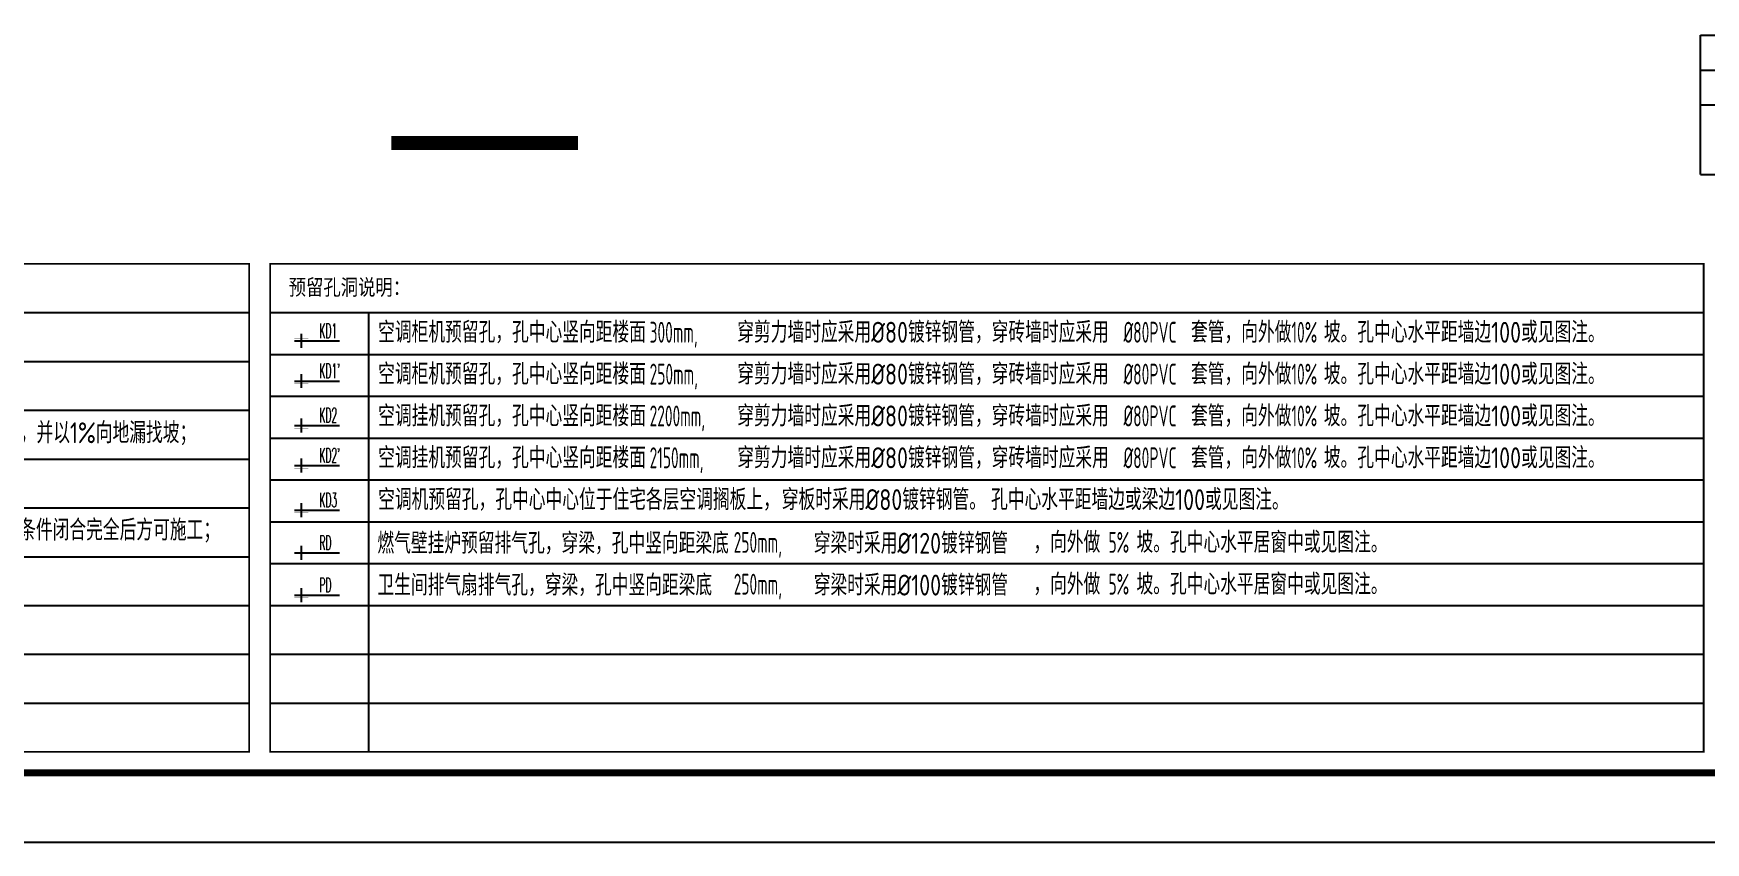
# Model space of a CAD drawing. Extents: x -518115 to 790560, y -210384 to 1628073.
# Drawn here: x 436923 to 460901, y 256415 to 268020 of the extents above; entities that cross this region are included whole.
import ezdxf

# ---------------------------------------------------------------- set-up
doc = ezdxf.new("R2010")
doc.units = 0
doc.header["$LTSCALE"] = 1000
doc.header["$MEASUREMENT"] = 0
doc.linetypes.add('DASH', pattern=[0.35, 0.25, -0.1])
for name, color, linetype in [('C-Sheet-图框', 101, 'Continuous'), ('DIM_LEAD', 3, 'Continuous'), ('PUB_TEXT', 4, 'Continuous'), ('图框', 140, 'Continuous'), ('机电标识类', 1, 'Continuous')]:
    doc.layers.add(name, color=color, linetype=linetype)
doc.layers.add('yichutu', color=7, linetype='Continuous', true_color=0xffffff, plot=False)
doc.layers.add('平面-空调室内机', color=176, linetype='Continuous', lineweight=9)
doc.layers.add('空调', color=76, linetype='Continuous', lineweight=13)
doc.styles.add('_TCH_DIM', font='SIMPLEX.shx', dxfattribs={"width": 0.7, "bigfont": 'GBCBIG.shx'})
doc.styles.add('宋体', font='', dxfattribs={"height": 50})
doc.styles.add('房间名称', font='TSSDENG', dxfattribs={"width": 0.8, "bigfont": 'HZTXT'})
doc.styles.get('宋体').set_extended_font_data('SimSun')

# ---------------------------------------------------------------- blocks, each defined once
blk = doc.blocks.new('dongkong')
blk.add_wipeout([(-603756, 210771), (-603756, 210571), (-603836, 210571), (-603836, 210771)])
at = {"layer": '机电标识类', "color": 250, "linetype": 'DASH', "ltscale": 400}
for p, q in [((-603796, 210771), (-603796, 210571)), ((-603896, 210671), (-603696, 210671))]:
    blk.add_line(p, q, dxfattribs=at)
at = {"layer": '空调', "color": 6, "linetype": 'DASH', "const_width": 2}
blk.add_lwpolyline([(-603756, 210771), (-603756, 210571), (-603836, 210571), (-603836, 210771)], close=True, dxfattribs=at)
blk = doc.blocks.new('yct-841-594-84100-59399.9999999999-100-1000.0')
at = {"color": 7, "true_color": 0xffffff}
blk.add_lwpolyline([(0, -3549), (80358, -3549), (80358, 0), (0, 0)], close=True, dxfattribs=at)
at = {"layer": 'yichutu', "color": 7, "true_color": 0xffffff}
blk.add_lwpolyline([(0, 0), (0, 59400), (84100, 59400), (84100, 0)], close=True, dxfattribs=at)
blk = doc.blocks.new('TK')
at = {"layer": '图框'}
blk.add_lwpolyline([(465375, 548714), (549475, 548714), (549475, 489314), (465375, 489314)], close=True, dxfattribs=at)
blk.add_lwpolyline([(465375, 548714), (549475, 548714), (549475, 489314), (465375, 489314)], close=True, dxfattribs=at)
at = {"layer": '图框', "const_width": 100}
blk.add_lwpolyline([(548475, 490314), (548475, 547714), (467875, 547714), (467875, 490314)], close=True, dxfattribs=at)

msp = doc.modelspace()

# ---------------------------------------------------------------- linework, layer by layer
for p, q in [((460828.7, 267994.4), (467435.5, 267994.4)), ((460828.7, 265994.4), (460828.7, 267994.4)), ((460828.7, 267494.4), (467435.5, 267494.4)), ((460828.7, 267494.4), (467435.5, 267494.4)), ((460828.7, 266994.4), (467435.5, 266994.4)), ((460828.7, 265994.4), (467435.5, 265994.4))]:
    msp.add_line(p, q)
at = {"color": 5, "linetype": 'DASH', "ltscale": 2, "const_width": 200}
msp.add_lwpolyline([(444730.9, 266449.6), (442057.2, 266449.6)], dxfattribs=at)
at = {"layer": 'C-Sheet-图框', "color": 0}
for p, q in [((422901, 264015.2), (440017.9, 264015.2)), ((440317.9, 264015.2), (460874, 264015.2)), ((441729.3, 264015.2), (441729.3, 257715.2)), ((422901, 263315.2), (440017.9, 263315.2)), ((422901, 262615.2), (440017.9, 262615.2)), ((422901, 261915.2), (440017.9, 261915.2)), ((422901, 261215.2), (440017.9, 261215.2)), ((422901, 260515.2), (440017.9, 260515.2)), ((422901, 259815.2), (440017.9, 259815.2)), ((422901, 259115.2), (440017.9, 259115.2)), ((440317.9, 259115.2), (460874, 259115.2)), ((422901, 258415.2), (440017.9, 258415.2)), ((440317.9, 258415.2), (460874, 258415.2))]:
    msp.add_line(p, q, dxfattribs=at)
at = {"layer": 'C-Sheet-图框', "color": 0, "const_width": 24}
for points in [[(422901, 257715.2), (422901, 264715.2), (440017.9, 264715.2), (440017.9, 257715.2)], [(440317.9, 257715.2), (440317.9, 264715.2), (460874, 264715.2), (460874, 257715.2)]]:
    msp.add_lwpolyline(points, close=True, dxfattribs=at)

# ---------------------------------------------------------------- texts
at = {"layer": 'DIM_LEAD', "color": 7, "style": '_TCH_DIM', "width": 0.458824}
for s, p in [('KD1', (441023.8, 263651.4)), ("KD1'", (441023.8, 263076.2)), ('KD2', (441023.8, 262439.9)), ("KD2'", (441023.8, 261865.5)), ('KD3', (441023.8, 261224.9)), ('RD', (441023.8, 260611.9)), ('PD', (441023.8, 260006))]:
    msp.add_text(s, height=208.25, dxfattribs=at).set_placement(p)
at = {"layer": 'PUB_TEXT', "color": 2}
for s, height, style, width, p in [('预留孔洞说明：', 227.85, '宋体', 0.8, (440583.6, 264266.6)), ('300mm,', 300, '房间名称', 0.56, (445759.3, 263583.6)), ('250mm,', 300, '房间名称', 0.56, (445759.3, 262983.6)), ('2200mm,', 300, '房间名称', 0.56, (445759.3, 262383.6)), ('2150mm,', 300, '房间名称', 0.56, (445759.3, 261783.6)), ('250mm,', 300, '房间名称', 0.56, (446965, 260570.7)), ('250mm,', 300, '房间名称', 0.56, (446965, 259970.7))]:
    msp.add_text(s, height=height, dxfattribs=dict(at, style=style, width=width)).set_placement(p)
at = {"layer": 'PUB_TEXT', "style": '房间名称'}
for s, width, p in [('空调柜机预留孔，孔中心竖向距楼面', 0.8, (441866.2, 263583.6)), ('穿剪力墙时应采用%%C80镀锌钢管，穿砖墙时应采用', 0.8, (447016, 263583.6)), ('%%c80PVC', 0.56, (452555, 263583.6)), ('套管，向外做', 0.8, (453523, 263583.6)), ('10%%%', 0.56, (454963, 263583.6)), ('坡。孔中心水平距墙边100或见图注。', 0.8, (455427, 263583.6)), ('空调柜机预留孔，孔中心竖向距楼面', 0.8, (441866.2, 262983.6)), ('穿剪力墙时应采用%%C80镀锌钢管，穿砖墙时应采用', 0.8, (447016, 262983.6)), ('%%c80PVC', 0.56, (452555, 262983.6)), ('套管，向外做', 0.8, (453523, 262983.6)), ('10%%%', 0.56, (454963, 262983.6)), ('坡。孔中心水平距墙边100或见图注。', 0.8, (455427, 262983.6)), ('空调挂机预留孔，孔中心竖向距楼面', 0.8, (441866.2, 262383.6)), ('穿剪力墙时应采用%%C80镀锌钢管，穿砖墙时应采用', 0.8, (447016, 262383.6)), ('%%c80PVC', 0.56, (452555, 262383.6)), ('套管，向外做', 0.8, (453523, 262383.6)), ('10%%%', 0.56, (454963, 262383.6)), ('坡。孔中心水平距墙边100或见图注。', 0.8, (455427, 262383.6)), ('混凝土，管道井待管道安装后方封闭楼板及管井门，井内粉刷，水管井内设地漏，并以1%%%向地漏找坡；', 0.8, (428326.9, 262142.3)), ('空调挂机预留孔，孔中心竖向距楼面', 0.8, (441866.2, 261783.6)), ('穿剪力墙时应采用%%C80镀锌钢管，穿砖墙时应采用', 0.8, (447016, 261783.6)), ('%%c80PVC', 0.56, (452555, 261783.6)), ('套管，向外做', 0.8, (453523, 261783.6)), ('10%%%', 0.56, (454963, 261783.6)), ('坡。孔中心水平距墙边100或见图注。', 0.8, (455427, 261783.6)), ('空调机预留孔，孔中心中心位于住宅各层空调搁板上，', 0.8, (441866.2, 261183.6)), ('穿板时采用%%C80镀锌钢管。', 0.8, (447654.1, 261183.6)), ('孔中心水平距墙边或梁边100或见图注。', 0.8, (450655.4, 261183.6)), ('剪力墙、柱尺寸详见结构施工图；与水、电、暖等设备工种有关的留孔，预埋构件须参阅各工种施工图，确保各工种施工图条件闭合完全后方可施工；', 0.8, (423758.9, 260747.1)), ('燃气壁挂炉预留排气孔，穿梁，孔中竖向距梁底', 0.8, (441855.7, 260557.6)), ('穿梁时采用%%C120镀锌钢管', 0.8, (448112.4, 260557.6)), ('，向外做', 0.8, (451262, 260570.7)), ('坡。孔中心水平居窗中或见图注。', 0.8, (452740.8, 260570.7)), ('5%%%', 0.56, (452339.8, 260570.7)), ('卫生间排气扇排气孔，穿梁，孔中竖向距梁底', 0.8, (441855.7, 259957.6)), ('穿梁时采用%%C100镀锌钢管', 0.8, (448112.4, 259957.6)), ('，向外做', 0.8, (451262, 259970.7)), ('5%%%', 0.56, (452339.8, 259970.7)), ('坡。孔中心水平居窗中或见图注。', 0.8, (452740.8, 259970.7))]:
    msp.add_text(s, height=300, dxfattribs=dict(at, width=width)).set_placement(p)

# ---------------------------------------------------------------- next in the draw order: block references
at = {"layer": '平面-空调室内机', "ltscale": 0.3, "xscale": -1, "rotation": 90}
for p in [(651435.5, -340186.3), (651435.5, -340761.5), (651435.5, -341397.7), (651435.5, -341972.1), (651435.5, -342612.8), (651435.5, -343225.7), (651435.5, -343831.7)]:
    msp.add_blockref('dongkong', p, dxfattribs=at)

# ---------------------------------------------------------------- next in the draw order: linework, layer by layer
at = {"layer": 'C-Sheet-图框', "color": 0}
for p, q in [((440317.9, 263415.2), (460874, 263415.2)), ((440317.9, 262815.2), (460874, 262815.2)), ((440317.9, 262215.2), (460874, 262215.2)), ((440317.9, 261615.2), (460874, 261615.2)), ((440317.9, 261015.2), (460874, 261015.2)), ((440317.9, 261015.2), (460874, 261015.2)), ((440317.9, 260415.2), (460874, 260415.2)), ((440317.9, 259815.2), (460874, 259815.2))]:
    msp.add_line(p, q, dxfattribs=at)
at = {"layer": 'DIM_LEAD'}
for points in [[(440764.8, 263609.8), (441311.9, 263609.8)], [(440764.8, 263034.5), (441311.9, 263034.5)], [(440764.8, 262398.3), (441311.9, 262398.3)], [(440764.8, 261823.9), (441311.9, 261823.9)], [(440764.8, 261183.3), (441311.9, 261183.3)], [(440764.8, 260570.3), (441311.9, 260570.3)], [(440764.8, 259964.4), (441311.9, 259964.4)]]:
    msp.add_lwpolyline(points, dxfattribs=at)

# ---------------------------------------------------------------- next in the draw order: block references
msp.add_blockref('TK', (-59060.9, -232898.5))
at = {"layer": 'yichutu'}
msp.add_blockref('yct-841-594-84100-59399.9999999999-100-1000.0', (406314.1, 256415.2), dxfattribs=at)

doc.saveas('drawing.dxf')
